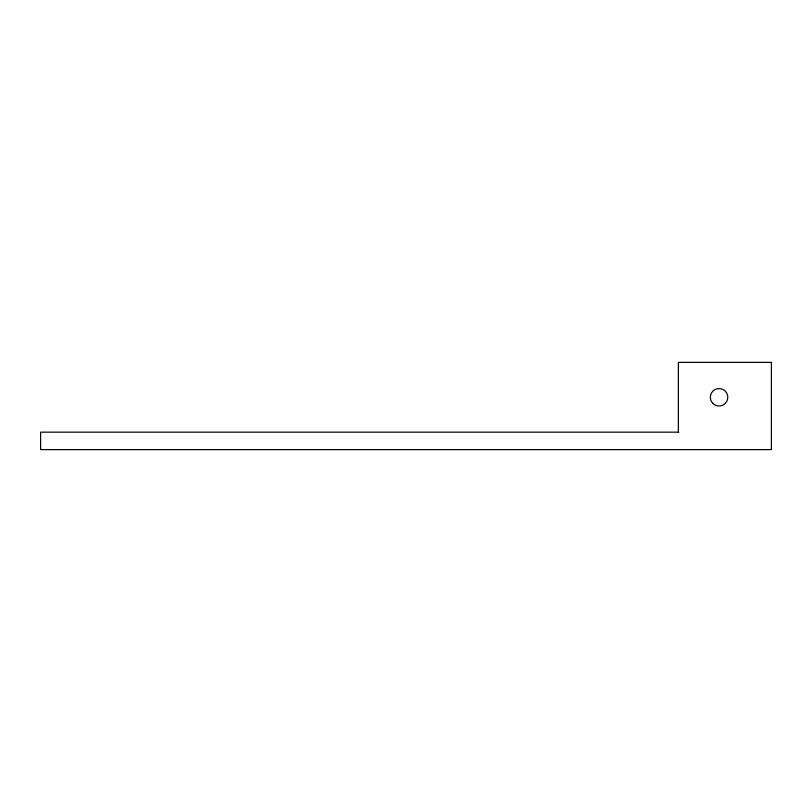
<?xml version="1.0" encoding="UTF-8"?>
<svg xmlns="http://www.w3.org/2000/svg" width="812" height="812" viewBox="0 0 812 812"><rect width="100%" height="100%" fill="white"/><g stroke="black" fill="none" stroke-linecap="round" stroke-linejoin="round"><path stroke-width="1.22" d="M678.781 432.167L40.6 432.167L40.6 449.615L771.4 449.615L771.4 362.385L678.365 362.385L678.365 432.167M712.895 403.442A8.719 8.719 0 0 0 727.491 399.534A8.719 8.719 0 0 0 716.803 388.857A8.719 8.719 0 0 0 712.895 403.442"/></g></svg>
